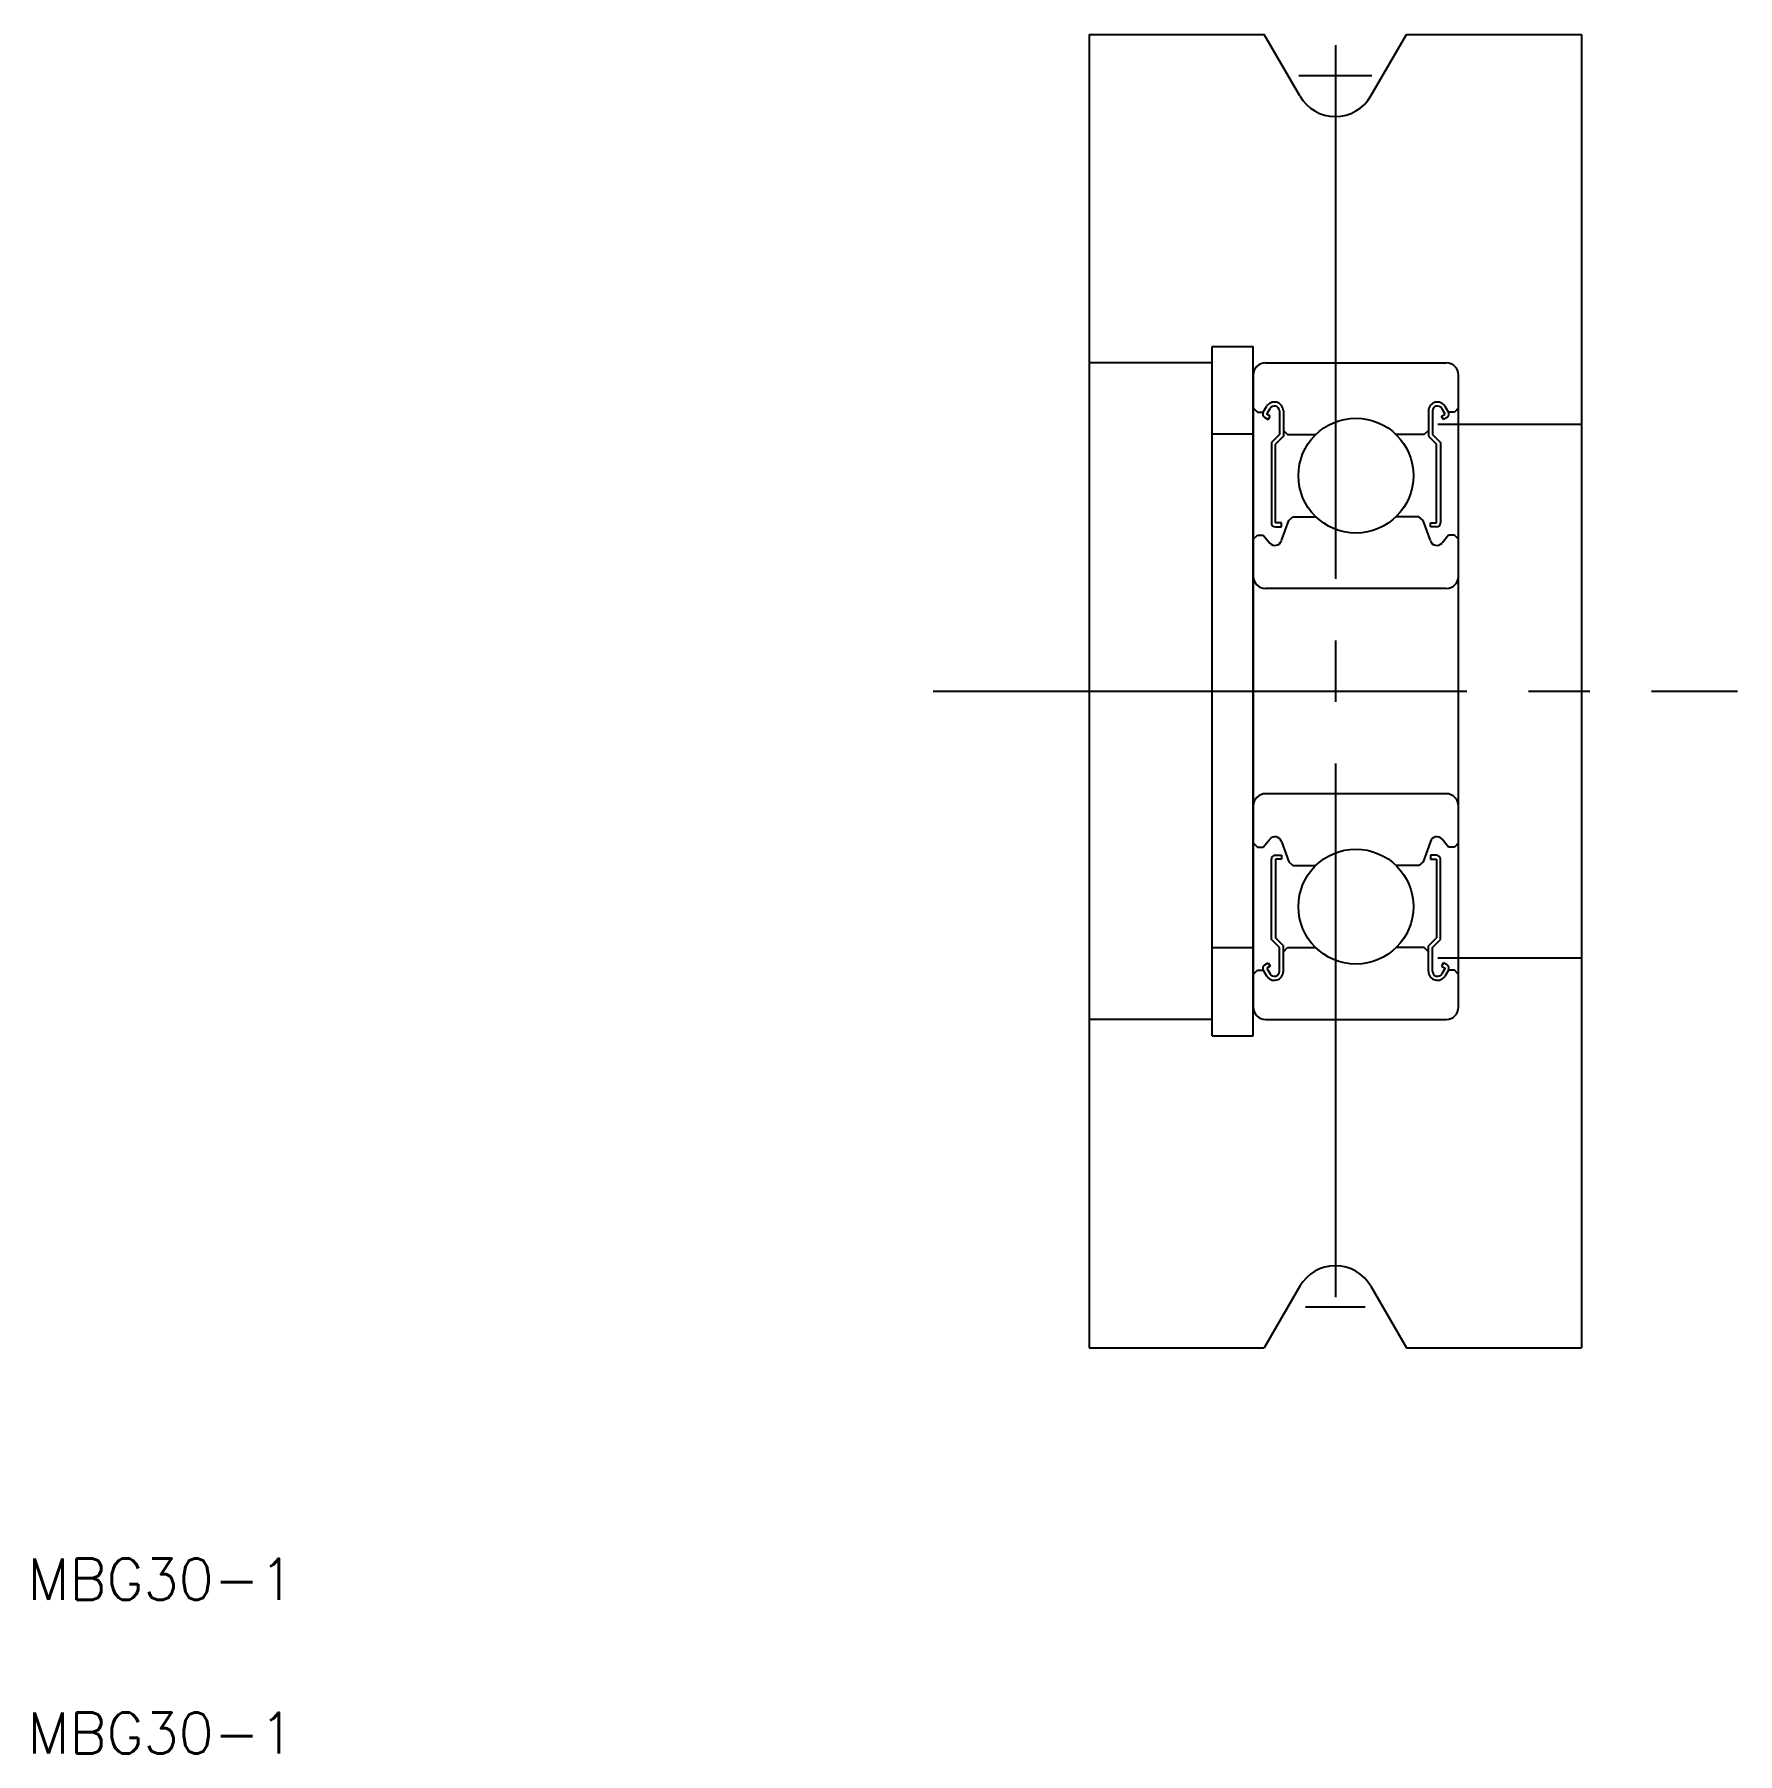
# Model space of a CAD drawing. Extents: x 83.7 to 125.2, y 125.3 to 167.2.
import ezdxf

# ---------------------------------------------------------------- set-up
doc = ezdxf.new("R2010")
doc.units = 0
doc.linetypes.add('CENTER', pattern=[17.5, 13, -1.5, 1.5, -1.5])
doc.layers.get('0').update_dxf_attribs({"linetype": 'CONTINUOUS'})
doc.layers.add('CENTER', color=1, linetype='CENTER')
doc.styles.get("Standard").update_dxf_attribs({"font": 'txt.shx', "bigfont": '@extfont2.shx'})

msp = doc.modelspace()

# ---------------------------------------------------------------- linework, layer by layer
at = {"color": 7, "linetype": 'CONTINUOUS'}
for p, q in [((109.399, 167.209), (109.399, 135.209)), ((109.399, 167.209), (113.667, 167.209)), ((114.533, 165.709), (113.667, 167.209)), ((116.265, 165.709), (117.131, 167.209)), ((117.131, 167.209), (121.399, 167.209)), ((121.399, 167.209), (121.399, 135.209)), ((112.399, 142.809), (112.399, 159.609)), ((112.399, 159.609), (113.399, 159.609)), ((113.399, 142.809), (113.399, 159.609)), ((112.399, 159.209), (109.399, 159.209)), ((117.899, 157.709), (121.399, 157.709)), ((112.399, 157.478), (113.399, 157.478)), ((112.399, 144.96), (113.399, 144.96)), ((117.899, 144.709), (121.399, 144.709)), ((112.399, 143.209), (109.399, 143.209)), ((112.399, 142.809), (113.399, 142.809)), ((114.533, 136.709), (113.667, 135.209)), ((116.265, 136.709), (117.131, 135.209)), ((109.399, 135.209), (113.667, 135.209)), ((117.131, 135.209), (121.399, 135.209))]:
    msp.add_line(p, q, dxfattribs=at)
for p, q in [((113.699, 159.209), (118.099, 159.209)), ((113.399, 158.909), (113.399, 143.509)), ((118.399, 143.509), (118.399, 158.909)), ((113.399, 158.109), (113.499, 158.009)), ((113.499, 158.009), (113.643, 158.009)), ((113.643, 158.009), (113.723, 158.144)), ((113.728, 157.96), (113.808, 158.095)), ((113.813, 157.911), (113.728, 157.96)), ((113.764, 157.827), (113.813, 157.911)), ((114.034, 158.034), (114.034, 157.459)), ((114.132, 158.034), (114.132, 157.419)), ((117.666, 158.034), (117.666, 157.419)), ((117.763, 158.034), (117.763, 157.459)), ((117.985, 157.911), (118.07, 157.96)), ((118.034, 157.827), (117.985, 157.911)), ((118.07, 157.96), (117.99, 158.095)), ((118.154, 158.009), (118.075, 158.144)), ((118.299, 158.009), (118.154, 158.009)), ((118.399, 158.109), (118.299, 158.009)), ((113.679, 157.876), (113.764, 157.827)), ((114.132, 157.559), (114.232, 157.459)), ((117.666, 157.559), (117.566, 157.459)), ((118.119, 157.876), (118.034, 157.827)), ((114.034, 157.459), (113.839, 157.264)), ((113.839, 157.264), (113.839, 155.307)), ((114.132, 157.419), (113.937, 157.223)), ((113.937, 155.307), (113.937, 157.223)), ((114.232, 157.459), (114.919, 157.459)), ((117.566, 157.459), (116.879, 157.459)), ((117.666, 157.419), (117.861, 157.223)), ((117.763, 157.459), (117.959, 157.264)), ((117.861, 155.307), (117.861, 157.223)), ((117.959, 157.264), (117.959, 155.307)), ((114.262, 155.365), (114.362, 155.459)), ((114.362, 155.459), (114.919, 155.459)), ((117.436, 155.459), (116.879, 155.459)), ((117.536, 155.365), (117.436, 155.459)), ((113.399, 154.909), (113.499, 155.009)), ((113.499, 155.009), (113.643, 155.009)), ((113.643, 155.009), (113.801, 154.817)), ((114.083, 155.307), (113.937, 155.307)), ((113.937, 155.209), (114.083, 155.209)), ((114.083, 154.875), (114.262, 155.365)), ((114.083, 155.209), (114.083, 155.307)), ((117.715, 154.875), (117.536, 155.365)), ((117.714, 155.209), (117.714, 155.307)), ((117.714, 155.307), (117.861, 155.307)), ((117.861, 155.209), (117.714, 155.209)), ((118.154, 155.009), (117.997, 154.817)), ((118.299, 155.009), (118.154, 155.009)), ((118.399, 154.909), (118.299, 155.009)), ((118.099, 153.709), (113.699, 153.709)), ((118.099, 148.709), (113.699, 148.709)), ((113.399, 147.509), (113.499, 147.409)), ((113.643, 147.409), (113.801, 147.602)), ((114.083, 147.544), (114.262, 147.053)), ((117.715, 147.544), (117.536, 147.053)), ((118.154, 147.409), (117.997, 147.602)), ((118.399, 147.509), (118.299, 147.409)), ((113.499, 147.409), (113.643, 147.409)), ((113.839, 145.155), (113.839, 147.111)), ((113.937, 147.209), (114.083, 147.209)), ((113.937, 147.111), (113.937, 145.195)), ((114.083, 147.111), (113.937, 147.111)), ((114.083, 147.209), (114.083, 147.111)), ((114.262, 147.053), (114.362, 146.959)), ((117.536, 147.053), (117.436, 146.959)), ((117.714, 147.209), (117.714, 147.111)), ((117.861, 147.209), (117.714, 147.209)), ((117.714, 147.111), (117.861, 147.111)), ((117.861, 147.111), (117.861, 145.195)), ((117.959, 145.155), (117.959, 147.111)), ((118.299, 147.409), (118.154, 147.409)), ((114.362, 146.959), (114.919, 146.959)), ((117.436, 146.959), (116.879, 146.959)), ((114.034, 144.959), (113.839, 145.155)), ((114.132, 145), (113.937, 145.195)), ((114.034, 144.384), (114.034, 144.959)), ((114.132, 144.384), (114.132, 145)), ((114.132, 144.859), (114.232, 144.959)), ((114.232, 144.959), (114.919, 144.959)), ((117.566, 144.959), (116.879, 144.959)), ((117.666, 144.859), (117.566, 144.959)), ((117.666, 145), (117.861, 145.195)), ((117.666, 144.384), (117.666, 145)), ((117.763, 144.959), (117.959, 145.155)), ((117.763, 144.384), (117.763, 144.959)), ((113.679, 144.543), (113.764, 144.592)), ((113.813, 144.507), (113.728, 144.458)), ((113.764, 144.592), (113.813, 144.507)), ((118.034, 144.592), (117.985, 144.507)), ((117.985, 144.507), (118.07, 144.458)), ((118.119, 144.543), (118.034, 144.592)), ((113.399, 144.309), (113.499, 144.409)), ((113.499, 144.409), (113.643, 144.409)), ((113.643, 144.409), (113.723, 144.274)), ((113.728, 144.458), (113.808, 144.323)), ((118.07, 144.458), (117.99, 144.323)), ((118.154, 144.409), (118.075, 144.274)), ((118.299, 144.409), (118.154, 144.409)), ((118.399, 144.309), (118.299, 144.409)), ((113.699, 143.209), (118.099, 143.209))]:
    msp.add_line(p, q)
for centre in [(115.899, 156.459), (115.899, 145.959)]:
    msp.add_circle(centre, 1.4)
for centre, start, end in [((115.399, 166.209), 210, 330), ((115.399, 136.209), 30, 150)]:
    msp.add_arc(centre, 1, start, end, dxfattribs=at)
for centre, radius, start, end in [((113.699, 158.909), 0.3, 90, 180), ((118.099, 158.909), 0.3, 0, 90), ((113.728, 157.96), 0.0978, 150.0138, 239.9963), ((113.913, 158.034), 0.219, 0, 150.0003), ((113.913, 158.034), 0.121, 0, 150.0001), ((117.885, 158.034), 0.219, 29.9997, 180), ((117.885, 158.034), 0.121, 29.9999, 180), ((118.07, 157.96), 0.0978, 300.0037, 29.9862), ((113.937, 155.307), 0.0978, 180.0001, 270), ((117.861, 155.307), 0.0978, 270, 359.9999), ((113.926, 154.922), 0.164, 220.0001, 343.1529), ((117.871, 154.922), 0.164, 196.8471, 319.9999), ((113.699, 154.009), 0.3, 180, 270), ((118.099, 154.009), 0.3, 270, 0), ((113.699, 148.409), 0.3, 90, 180), ((118.099, 148.409), 0.3, 0, 90), ((113.926, 147.496), 0.164, 16.8471, 139.9999), ((117.871, 147.496), 0.164, 40.0001, 163.1529), ((113.937, 147.111), 0.0978, 90, 179.9999), ((117.861, 147.111), 0.0978, 0.0001, 90), ((113.728, 144.458), 0.0978, 120.0037, 209.9862), ((118.07, 144.458), 0.0978, 330.0138, 59.9963), ((113.913, 144.384), 0.219, 209.9997, 0), ((113.913, 144.384), 0.121, 209.9999, 0), ((117.885, 144.384), 0.219, 180, 330.0003), ((117.885, 144.384), 0.121, 180, 330.0001), ((113.699, 143.509), 0.3, 180, 270), ((118.099, 143.509), 0.3, 270, 0)]:
    msp.add_arc(centre, radius, start, end)
at = {"layer": 'CENTER', "color": 1, "linetype": 'CENTER'}
for p, q in [((115.399, 166.945), (115.399, 135.099)), ((114.511, 166.209), (116.286, 166.209)), ((105.6, 151.209), (125.198, 151.209)), ((114.674, 136.209), (116.124, 136.209))]:
    msp.add_line(p, q, dxfattribs=at)

# ---------------------------------------------------------------- texts
at = {"color": 7, "linetype": 'CONTINUOUS'}
for p in [(83.533, 129.074), (83.533, 125.324)]:
    msp.add_text('MBG30-1', height=1, dxfattribs=at).set_placement(p)

doc.saveas('drawing.dxf')
